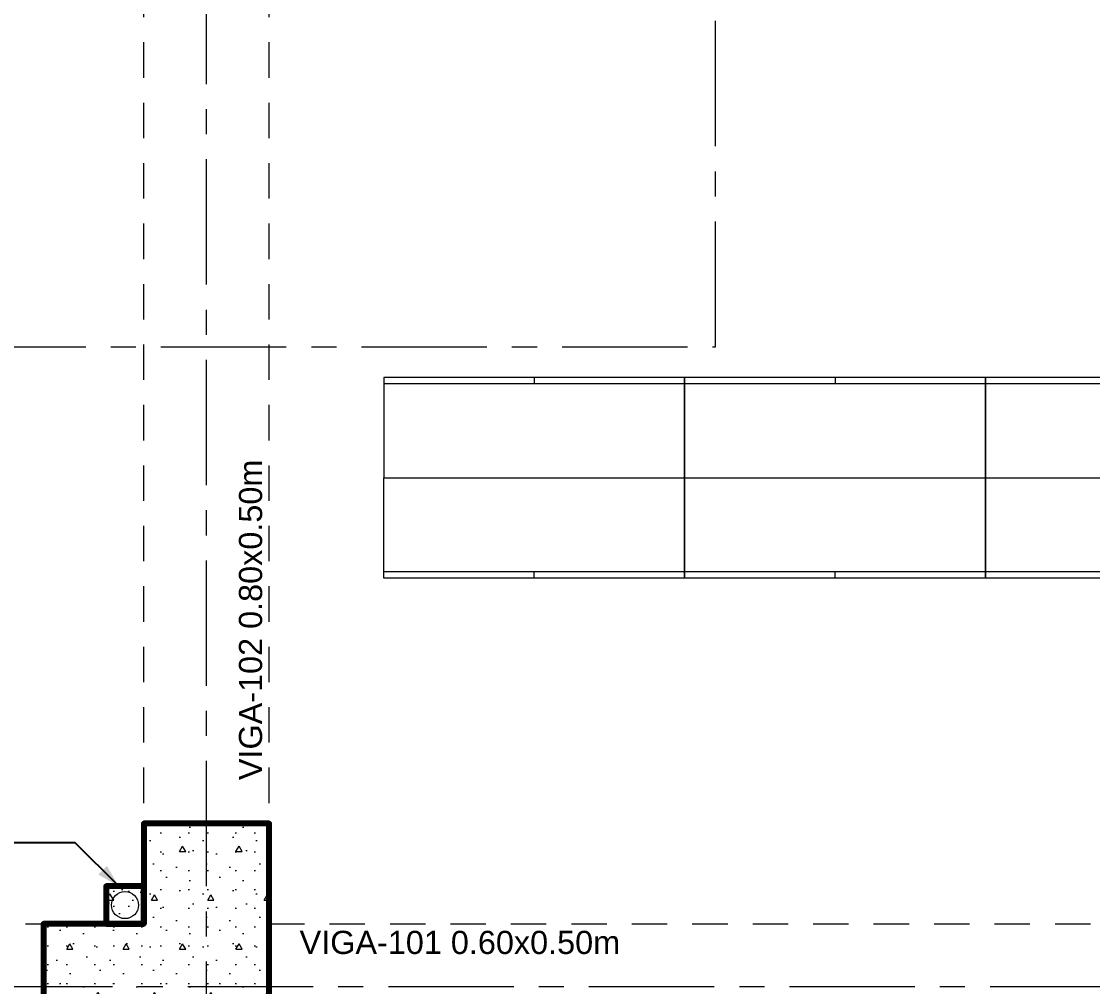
# Model space of a CAD drawing. Header units: inches. Extents: x -19 to 5698, y -728 to 92.
# Drawn here: x 136.082 to 140.354, y 7.45 to 11.3 of the extents above; entities that cross this region are included whole.
import ezdxf

# ---------------------------------------------------------------- set-up
doc = ezdxf.new("R2010")
doc.units = ezdxf.units.IN
doc.header["$MEASUREMENT"] = 0
doc.set_wipeout_variables(frame=1)
for name, pattern in [('Hidden Line', [0.195611, 0.141111, -0.0545]), ('Punto & Raya', [0.65, 0.5, -0.075, 0, -0.075]), ('Wipeout_Contour', [1, 0, -1])]:
    doc.linetypes.add(name, pattern=pattern)
doc.layers.get('0').update_dxf_attribs({"color": 61})
for name, color, linetype in [('02 _ ARQ _ ALB _ Ejes Generales', 251, 'Continuous'), ('02 _ ARQ _ ZON _ Espacio.3D', 7, 'Continuous'), ('08 _ STR _ EXT _ 06 Columnas', 7, 'Continuous'), ('08 _ STR _ EXT _ 09 Vigas', 251, 'Continuous'), ('Dibujo 2D - General', 7, 'Continuous'), ('Estructura - Carga', 7, 'Continuous'), ('Interior - Mobiliario', 7, 'Continuous'), ('Marcador - Secciones', 7, 'Continuous'), ('MEP - HVAC', 7, 'Continuous'), ('Notas - Etiquetas', 7, 'Continuous')]:
    doc.layers.add(name, color=color, linetype=linetype)
doc.styles.add('Estilo_Generado_4', font='swisse.ttf')
doc.dimstyles.new('Estilo_Generado__8', dxfattribs={"dimtxt": 0.18, "dimasz": 0.0912, "dimexe": 0.18, "dimexo": 0.0625, "dimgap": 0, "dimtad": 0, "dimtih": 1, "dimtoh": 1, "dimdec": 4, "dimzin": 0, "dimdsep": 46, "dimcen": 0.09, "dimadec": 0, "dimazin": 0, "dimtfac": 1, "dimtdec": 4, "dimtmove": 0, "dimatfit": 3, "dimldrblk": 'ARROWHEAD_5', "dimfxl": 1, "dimtolj": 1, "dimtzin": 0, "dimarcsym": 0})

# ---------------------------------------------------------------- blocks, each defined once
blk = doc.blocks.new('ARROWHEAD_5')
at = {"linetype": 'Continuous', "lineweight": 0}
blk.add_hatch(color=0, dxfattribs=at).paths.add_polyline_path([(-1, 0.2679), (0, 0), (-1, -0.2679)])
at = {"color": 0, "linetype": 'Continuous', "lineweight": 0}
blk.add_line((0, 0), (-1, 0), dxfattribs=at)

msp = doc.modelspace()

# ---------------------------------------------------------------- hatches: boundary and pattern name
at = {"layer": 'Estructura - Carga', "linetype": 'Continuous', "lineweight": 13}
h = msp.add_hatch(dxfattribs=at)
h.set_pattern_fill('HORMIGÓN_ARMADO_0002', color=251, style=0, pattern_type=2)
h.set_pattern_definition([(0, (92.5, 6e-09), (0, 0.3117692), [0.03, -0.15]), (0, (92.59, 0.1559), (0, 0.3117692), [0.03, -0.15]), (60, (92.5, 6e-09), (-0.27, 0.1558846), [0.03, -0.15]), (60, (92.68, 6e-09), (-0.27, 0.1558846), [0.03, -0.15]), (120, (92.53, 6e-09), (0.27, 0.1558846), [0.03, -0.15]), (120, (92.71, 6e-09), (0.27, 0.1558846), [0.03, -0.15]), (0, (92.500015, 0.03), (0, 0.06), [0, -0.06, 0, -0.09]), (45, (92.530015, 0.03), (-0.04242641, 0.04242641), [0, -0.045, 0, -0.075])])
h.paths.add_polyline_path([(136.42, 7.7), (136.57, 7.7), (136.57, 7.85), (136.42, 7.85)])

# ---------------------------------------------------------------- linework, layer by layer
at = {"layer": '02 _ ARQ _ ALB _ Ejes Generales', "color": 251, "linetype": 'Punto & Raya', "lineweight": 13, "true_color": 0x636466}
msp.add_line((136.82, 3.05), (136.82, 44.9), dxfattribs=at)
at = {"layer": '02 _ ARQ _ ZON _ Espacio.3D', "color": 254, "linetype": 'Continuous', "lineweight": 0, "flags": 128}
msp.add_lwpolyline([(136.0199, 3.7271), (136.87, 3.7271), (136.87, 6.9), (136.57, 6.9), (136.57, 7.2), (136.17, 7.2), (136.17, 7.7), (136.57, 7.7), (136.57, 8.1), (137.07, 8.1), (137.07, 7.2), (143.17, 7.2), (143.17, 7.7), (143.57, 7.7), (143.57, 8.1), (144.07, 8.1), (144.0699, 11.45), (136.92, 11.45), (136.92, 16.1), (136.57, 16.1), (136.57, 16.9), (135.97, 16.9)], dxfattribs=at)
at = {"layer": '08 _ STR _ EXT _ 09 Vigas', "color": 251, "linetype": 'Hidden Line', "lineweight": 13, "true_color": 0x636466}
for p, q in [((136.57, 7.7), (136.57, 16.9)), ((130.07, 7.7), (136.57, 7.7))]:
    msp.add_line(p, q, dxfattribs=at)
at = {"layer": 'Estructura - Carga', "color": 7, "linetype": 'Continuous', "lineweight": 80, "flags": 128}
msp.add_lwpolyline([(136.42, 7.7), (136.57, 7.7), (136.57, 7.85), (136.42, 7.85)], close=True, dxfattribs=at)
at = {"layer": 'MEP - HVAC', "color": 7, "linetype": 'Continuous', "lineweight": 13, "flags": 128}
msp.add_lwpolyline([(136.495, 7.721, -1), (136.495, 7.829, -1)], format="xyb", close=True, dxfattribs=at)

# ---------------------------------------------------------------- texts
at = {"layer": 'Notas - Etiquetas', "color": 171, "linetype": 'Continuous', "lineweight": 13, "insert": (137.0433, 8.2735), "char_height": 0.0925, "attachment_point": 7, "rotation": 90, "style": 'Estilo_Generado_4'}
msp.add_mtext('\\A1;{\\pql;\\fSwis721 Ex BT|b0|i0|c0|p34;VIGA-102\\fSwis721 Ex BT|b0|i0|c0|p34; \\fSwis721 Ex BT|b0|i0|c0|p34;0.80\\fSwis721 Ex BT|b0|i0|c0|p34;x\\fSwis721 Ex BT|b0|i0|c0|p34;0.50\\fSwis721 Ex BT|b0|i0|c0|p34;m}', dxfattribs=at)

# ---------------------------------------------------------------- leaders
at = {"layer": 'Notas - Etiquetas', "color": 144, "linetype": 'Continuous', "lineweight": 13, "annotation_type": 0, "has_hookline": 1, "hookline_direction": 1, "text_width": 1.0171}
msp.add_leader([(136.4702, 7.85), (136.2959, 8.0239), (135.1244, 8.0239)], dimstyle='Estilo_Generado__8', dxfattribs=at)

# ---------------------------------------------------------------- next in the draw order: wipeouts: each hides what was drawn before it
at = {"color": 254, "linetype": 'Wipeout_Contour', "lineweight": 0, "ltscale": 5120.496047}
msp.add_wipeout([(137.07, 6.2), (144.67, 6.2), (144.67, 14.9999), (144.07, 14.9999), (144.07, 7.2), (137.07, 7.2)], dxfattribs=at).dxf.layer = 'Dibujo 2D - General'

# ---------------------------------------------------------------- next in the draw order: hatches: boundary and pattern name
at = {"layer": '08 _ STR _ EXT _ 06 Columnas', "linetype": 'Continuous', "lineweight": 9}
h = msp.add_hatch(dxfattribs=at)
h.set_pattern_fill('HORMIGÓN_EN_MASA_0002', style=0, pattern_type=2)
h.set_pattern_definition([(0, (92.5, 6e-09), (0, 0.3897114), [0.024375, -0.200625]), (0, (92.6125, 0.19486), (0, 0.3897114), [0.024375, -0.200625]), (60, (92.5, 6e-09), (-0.3375, 0.1948557), [0.024375, -0.200625]), (60, (92.725, 6e-09), (-0.3375, 0.1948557), [0.024375, -0.200625]), (120, (92.5244, 6e-09), (0.3375, 0.1948557), [0.024375, -0.200625]), (120, (92.7494, 6e-09), (0.3375, 0.1948557), [0.024375, -0.200625]), (0, (92.500015, 0.0375), (0, 0.075), [0, -0.075, 0, -0.1125]), (45, (92.537515, 0.0375), (-0.05303301, 0.05303301), [0, -0.05625, 0, -0.09375])])
h.paths.add_polyline_path([(136.57, 7.7), (136.17, 7.7), (136.17, 7.2), (136.57, 7.2), (136.57, 6.9), (136.87, 6.9), (136.87, 7.2), (137.07, 7.2), (137.07, 8.1), (136.57, 8.1)])

# ---------------------------------------------------------------- next in the draw order: linework, layer by layer
at = {"layer": '02 _ ARQ _ ALB _ Ejes Generales', "color": 251, "linetype": 'Punto & Raya', "lineweight": 13, "true_color": 0x636466}
msp.add_line((98.3454, 7.45), (147.07, 7.45), dxfattribs=at)
at = {"layer": '08 _ STR _ EXT _ 06 Columnas', "color": 7, "linetype": 'Continuous', "lineweight": 80, "flags": 128}
msp.add_lwpolyline([(137.07, 7.2), (137.07, 8.1), (136.57, 8.1), (136.57, 7.7), (136.17, 7.7), (136.17, 7.2), (136.57, 7.2), (136.57, 6.9), (136.87, 6.9)], dxfattribs=at)
at = {"layer": '08 _ STR _ EXT _ 09 Vigas', "color": 251, "linetype": 'Hidden Line', "lineweight": 13, "true_color": 0x636466}
for q in [(137.07, 16.9), (143.57, 7.7)]:
    msp.add_line((137.07, 7.7), q, dxfattribs=at)
at = {"layer": 'Interior - Mobiliario', "color": 175, "linetype": 'Continuous', "lineweight": 13}
for p, q in [((138.1272, 9.8798), (138.1272, 9.8548)), ((138.7272, 9.8798), (138.7272, 9.8548)), ((139.3272, 9.8798), (139.3272, 9.8548)), ((139.9272, 9.8798), (139.9272, 9.8548)), ((138.7272, 9.8548), (137.5272, 9.8548)), ((139.9272, 9.8548), (138.7272, 9.8548)), ((141.1272, 9.8548), (139.9272, 9.8548)), ((138.7272, 9.1048), (137.5272, 9.1048)), ((138.1272, 9.0798), (138.1272, 9.1048)), ((139.9272, 9.1048), (138.7272, 9.1048)), ((138.7272, 9.0798), (138.7272, 9.1048)), ((139.3272, 9.0798), (139.3272, 9.1048)), ((139.9272, 9.0798), (139.9272, 9.1048)), ((141.1272, 9.1048), (139.9272, 9.1048))]:
    msp.add_line(p, q, dxfattribs=at)
at = {"layer": 'Interior - Mobiliario', "color": 175, "linetype": 'Continuous', "lineweight": 13, "flags": 128}
for points in [[(138.7272, 9.8798), (137.5272, 9.8798), (137.5272, 9.4798), (138.7272, 9.4798)], [(139.9272, 9.8798), (138.7272, 9.8798), (138.7272, 9.4798), (139.9272, 9.4798)], [(141.1272, 9.8798), (139.9272, 9.8798), (139.9272, 9.4798), (141.1272, 9.4798)], [(138.7272, 9.0798), (137.5272, 9.0798), (137.5272, 9.4798), (138.7272, 9.4798)], [(139.9272, 9.0798), (138.7272, 9.0798), (138.7272, 9.4798), (139.9272, 9.4798)], [(141.1272, 9.0798), (139.9272, 9.0798), (139.9272, 9.4798), (141.1272, 9.4798)]]:
    msp.add_lwpolyline(points, close=True, dxfattribs=at)
at = {"layer": 'Marcador - Secciones', "color": 251, "linetype": 'Punto & Raya', "lineweight": 13, "true_color": 0x636466}
for p, q in [((138.8506, 10.0018), (138.8506, 17.4928)), ((97.4384, 10.0018), (138.8506, 10.0018))]:
    msp.add_line(p, q, dxfattribs=at)

# ---------------------------------------------------------------- next in the draw order: texts
at = {"layer": 'Notas - Etiquetas', "color": 171, "linetype": 'Continuous', "lineweight": 13, "insert": (137.1915, 7.6724), "char_height": 0.0925, "attachment_point": 1, "style": 'Estilo_Generado_4'}
msp.add_mtext('\\A1;{\\pql;\\fSwis721 Ex BT|b0|i0|c0|p34;VIGA-101\\fSwis721 Ex BT|b0|i0|c0|p34; \\fSwis721 Ex BT|b0|i0|c0|p34;0.60\\fSwis721 Ex BT|b0|i0|c0|p34;x\\fSwis721 Ex BT|b0|i0|c0|p34;0.50\\fSwis721 Ex BT|b0|i0|c0|p34;m}', dxfattribs=at)

doc.saveas('drawing.dxf')
